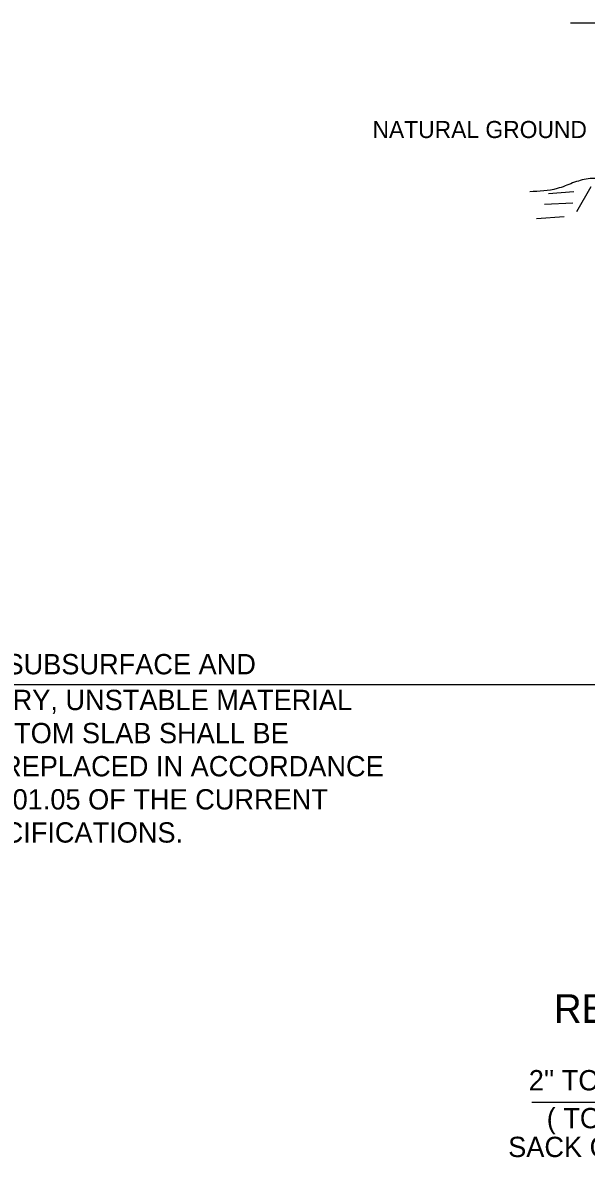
# Model space of a CAD drawing. Extents: x -61 to 299, y -30 to 298.
# Drawn here: x 140.6 to 175.9, y 154.5 to 226.1 of the extents above; entities that cross this region are included whole.
import ezdxf

# ---------------------------------------------------------------- set-up
doc = ezdxf.new("R2010")
doc.units = 0
doc.layers.add('Level 1', color=7, linetype='Continuous')

msp = doc.modelspace()

# ---------------------------------------------------------------- linework, layer by layer
at = {"layer": 'Level 1'}
for p, q in [((174.951, 226.085), (212.737, 226.085)), ((173.576, 215.371), (175.16, 215.49)), ((175.349, 214.232), (176.259, 215.816)), ((173.319, 214.698), (175.101, 214.777)), ((172.824, 213.807), (174.547, 213.926)), ((118.955, 184.564), (187.171, 184.564)), ((172.519, 158.349), (213.916, 158.349))]:
    msp.add_line(p, q, dxfattribs=at)
msp.add_spline([(252.014, 216.113), (251.026, 216.032), (249.975, 215.856), (248.924, 215.769), (247.873, 215.856), (246.909, 216.119), (245.858, 215.944), (244.895, 215.594), (243.844, 215.594), (242.88, 216.032), (241.829, 216.469), (240.866, 216.207), (239.815, 216.469), (238.851, 216.119), (237.713, 215.944), (236.574, 215.944), (235.611, 216.294), (234.56, 216.382), (233.596, 215.944), (232.458, 215.769), (231.407, 215.594), (230.443, 215.944), (229.392, 215.856), (228.341, 215.594), (227.377, 216.032), (226.239, 215.856), (225.1, 215.681), (223.786, 215.856), (222.735, 215.856), (221.684, 215.856), (220.633, 215.769), (219.582, 215.944), (218.706, 216.469), (217.918, 215.769), (217.042, 215.243), (215.991, 215.418), (215.028, 215.769), (213.977, 215.856), (213.013, 216.207), (211.962, 216.294), (210.999, 215.944), (209.948, 215.856), (208.897, 215.944), (207.846, 215.681), (207.057, 215.068), (206.094, 215.506), (204.868, 215.856), (203.817, 215.594), (202.766, 215.681), (201.802, 216.119), (200.751, 216.119), (199.7, 215.856), (198.649, 215.506), (197.686, 215.769), (196.459, 216.032), (195.146, 216.119), (194.095, 215.944), (193.131, 215.681), (192.08, 215.769), (191.029, 215.856), (189.978, 216.119), (189.015, 216.382), (187.963, 216.294), (186.912, 216.382), (185.861, 215.944), (184.81, 215.944), (183.759, 215.856), (182.533, 215.769), (181.482, 216.032), (180.431, 215.856), (179.38, 216.294), (178.154, 216.294), (177.103, 216.294), (176.052, 216.294), (175.088, 216.032), (174.125, 215.681), (172.398, 215.486)], degree=3, dxfattribs=at)

# ---------------------------------------------------------------- texts
for s, height, p in [('NATURAL GROUND', 1.0725, (162.517, 218.852)), ('LEVEL UNEVEN SUBSURFACE AND', 1.27493, (126.111, 185.194)), ('WHEN NECESSARY, UNSTABLE MATERIAL', 1.27493, (126.089, 182.948)), ('UNDER THE BOTTOM SLAB SHALL BE', 1.27493, (126.089, 180.869)), ('REMOVED AND REPLACED IN ACCORDANCE', 1.27493, (126.089, 178.79)), ('WITH SECTION 501.05 OF THE CURRENT', 1.27493, (126.089, 176.711)), ('STANDARD SPECIFICATIONS.', 1.27493, (126.089, 174.632)), ('REQUIREMENTS FOR EXCAVATION OF PRECAST R.C.B. STORM SEWERS', 1.8, (173.914, 163.313)), ("2'' TO 6'' NOMINAL SPACING BETWEEN BOX(ES)", 1.27493, (172.333, 159.081)), ('( TO BE FILLED WITH A DRY MIXTURE OF ONE', 1.27493, (173.46, 156.703)), ('SACK OF PORTLAND CEMENT PER C.Y. OF SAND ).', 1.27493, (171.039, 154.895))]:
    msp.add_text(s, height=height, dxfattribs=at).set_placement(p)

doc.saveas('drawing.dxf')
